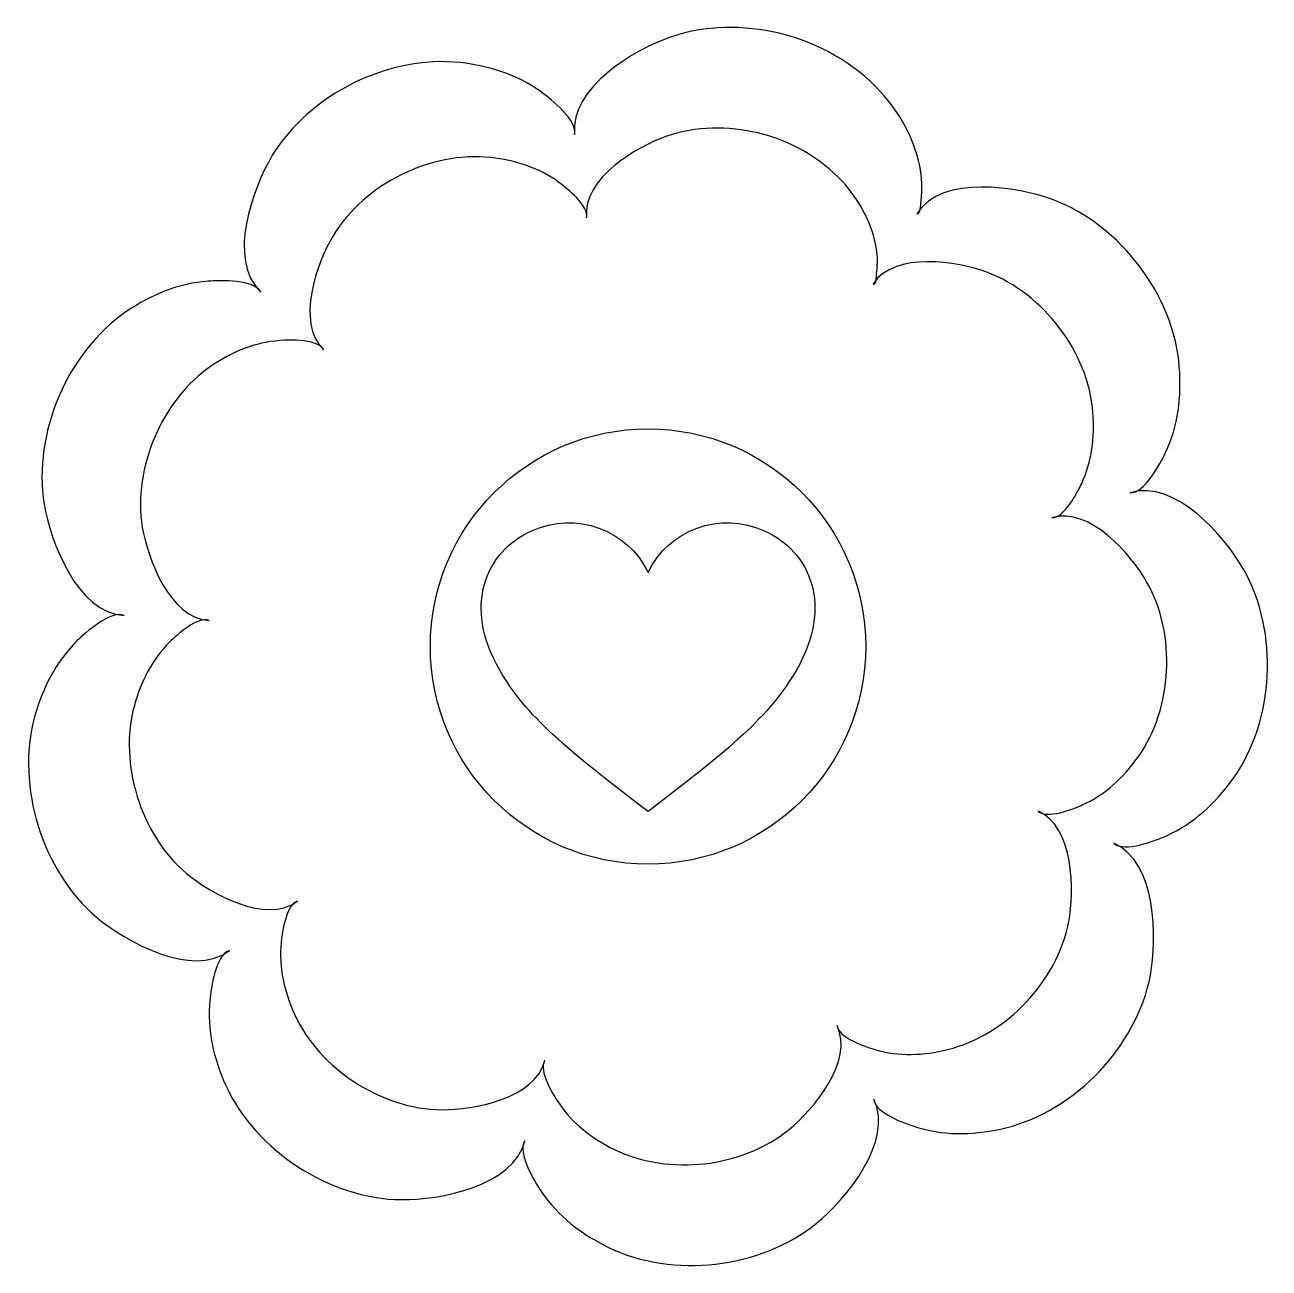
# Model space of a CAD drawing. Header units: centimetres. Extents: x -9.8 to 9.8, y -9.8 to 9.8.
import ezdxf

# ---------------------------------------------------------------- set-up
doc = ezdxf.new("R2010")
doc.units = ezdxf.units.CM
doc.header["$MEASUREMENT"] = 0
doc.layers.add('Camada 1', color=7, linetype='Continuous')

msp = doc.modelspace()

# ---------------------------------------------------------------- linework, layer by layer
at = {"layer": 'Camada 1'}
for points, knots in [([(7.31388, -3.08857), (7.99415, -3.38694), (7.9951, -4.59159), (7.89057, -5.16386), (7.89057, -5.16386), (7.78479, -5.72697), (7.47785, -6.26463), (7.08698, -6.67987), (7.08698, -6.67987), (6.69608, -7.09148), (6.17488, -7.42258), (5.61875, -7.56191), (5.61875, -7.56191), (5.16539, -7.67229), (4.70602, -7.69333), (4.25472, -7.56207), (4.25472, -7.56207), (4.07901, -7.50799), (3.5591, -7.335), (3.54455, -7.11201), (3.54455, -7.11201), (3.87031, -7.77585), (3.09703, -8.69316), (2.64558, -9.0594), (2.64558, -9.0594), (2.20108, -9.42659), (1.62281, -9.63593), (1.05684, -9.70424), (1.05684, -9.70424), (0.49738, -9.76591), (-0.11632, -9.68985), (-0.63102, -9.43577), (-0.63102, -9.43577), (-1.04644, -9.22924), (-1.41472, -8.95441), (-1.6761, -8.56368), (-1.6761, -8.56368), (-1.78127, -8.40919), (-2.06099, -7.95093), (-1.93574, -7.76527), (-1.93574, -7.76527), (-2.10542, -8.48351), (-3.28742, -8.6965), (-3.86715, -8.69033), (-3.86715, -8.69033), (-4.44132, -8.68811), (-5.02087, -8.48475), (-5.49809, -8.17624), (-5.49809, -8.17624), (-5.97421, -7.86488), (-6.39672, -7.41847), (-6.63138, -6.89603), (-6.63138, -6.89603), (-6.82273, -6.47177), (-6.92914, -6.02156), (-6.88218, -5.55507), (-6.88218, -5.55507), (-6.86699, -5.37372), (-6.78794, -4.83559), (-6.57352, -4.77788), (-6.57352, -4.77788), (-7.16762, -5.22111), (-8.21253, -4.62908), (-8.65828, -4.2562), (-8.65828, -4.2562), (-9.09569, -3.88698), (-9.41163, -3.35943), (-9.57987, -2.81642), (-9.57987, -2.81642), (-9.7478, -2.27183), (-9.78767, -1.65622), (-9.63443, -1.1061), (-9.63443, -1.1061), (-9.51031, -0.65811), (-9.3033, -0.24446), (-8.96982, 0.08651), (-8.96982, 0.08651), (-8.84174, 0.21348), (-8.42996, 0.58004), (-8.22867, 0.48783), (-8.22867, 0.48783), (-8.97093, 0.52831), (-9.38712, 1.65721), (-9.48518, 2.23405), (-9.48518, 2.23405), (-9.58006, 2.79669), (-9.47806, 3.40642), (-9.25306, 3.92953), (-9.25306, 3.92953), (-9.03089, 4.45089), (-8.65944, 4.94455), (-8.18742, 5.26589), (-8.18742, 5.26589), (-7.79732, 5.526), (-7.37668, 5.70785), (-6.90848, 5.73807), (-6.90848, 5.73807), (-6.7219, 5.75516), (-6.17886, 5.7659), (-6.0824, 5.56604), (-6.0824, 5.56604), (-6.62038, 6.07727), (-6.20464, 7.20709), (-5.90688, 7.70633), (-5.90688, 7.70633), (-5.61229, 8.19716), (-5.13774, 8.59612), (-4.6314, 8.8488), (-4.6314, 8.8488), (-4.12033, 9.10007), (-3.52023, 9.23623), (-2.95066, 9.17265), (-2.95066, 9.17265), (-2.48782, 9.12092), (-2.05044, 8.98384), (-1.67188, 8.70727), (-1.67188, 8.70727), (-1.52543, 8.59958), (-1.09882, 8.25705), (-1.15417, 8.04391), (-1.15417, 8.04391), (-1.2386, 8.78191), (-0.19574, 9.38357), (0.35025, 9.57222), (0.35025, 9.57222), (0.89153, 9.76134), (1.50965, 9.76563), (2.0612, 9.6331), (2.0612, 9.6331), (2.66715, 9.48716), (3.23106, 9.17421), (3.65137, 8.71423), (3.65137, 8.71423), (3.95151, 8.38911), (4.17604, 7.98779), (4.26666, 7.55181), (4.26666, 7.55181), (4.30571, 7.37076), (4.31172, 7.18843), (4.28719, 7.00074), (4.28719, 7.00074), (4.27661, 6.93385), (4.29037, 6.79042), (4.21983, 6.79944), (4.21983, 6.79944), (4.62401, 7.42153), (5.81188, 7.2196), (6.35332, 7.02145), (6.35332, 7.02145), (6.89603, 6.82015), (7.37056, 6.43352), (7.71338, 5.97844), (7.71338, 5.97844), (8.06062, 5.52793), (8.30226, 4.96199), (8.34462, 4.39065), (8.34462, 4.39065), (8.3791, 3.92496), (8.328, 3.47003), (8.12734, 3.04593), (8.12734, 3.04593), (8.04908, 2.87816), (7.79177, 2.39807), (7.57134, 2.41545), (7.57134, 2.41545), (8.27852, 2.634), (9.06314, 1.7219), (9.35125, 1.21461), (9.35125, 1.21461), (9.63824, 0.7173), (9.75479, 0.11135), (9.72569, -0.45872), (9.72569, -0.45872), (9.69611, -1.02863), (9.5209, -1.61828), (9.18488, -2.08366), (9.18488, -2.08366), (8.9099, -2.46114), (8.57703, -2.77785), (8.14393, -2.97282), (8.14393, -2.97282), (7.97436, -3.04949), (7.47911, -3.24529), (7.31388, -3.08857)], [0, 0, 0, 0, 0.0212766, 0.0212766, 0.0212766, 0.0212766, 0.04255319, 0.04255319, 0.04255319, 0.04255319, 0.06382979, 0.06382979, 0.06382979, 0.06382979, 0.08510638, 0.08510638, 0.08510638, 0.08510638, 0.10638298, 0.10638298, 0.10638298, 0.10638298, 0.12765957, 0.12765957, 0.12765957, 0.12765957, 0.14893617, 0.14893617, 0.14893617, 0.14893617, 0.17021277, 0.17021277, 0.17021277, 0.17021277, 0.19148936, 0.19148936, 0.19148936, 0.19148936, 0.21276596, 0.21276596, 0.21276596, 0.21276596, 0.23404255, 0.23404255, 0.23404255, 0.23404255, 0.25531915, 0.25531915, 0.25531915, 0.25531915, 0.27659574, 0.27659574, 0.27659574, 0.27659574, 0.29787234, 0.29787234, 0.29787234, 0.29787234, 0.31914894, 0.31914894, 0.31914894, 0.31914894, 0.34042553, 0.34042553, 0.34042553, 0.34042553, 0.36170213, 0.36170213, 0.36170213, 0.36170213, 0.38297872, 0.38297872, 0.38297872, 0.38297872, 0.40425532, 0.40425532, 0.40425532, 0.40425532, 0.42553191, 0.42553191, 0.42553191, 0.42553191, 0.44680851, 0.44680851, 0.44680851, 0.44680851, 0.46808511, 0.46808511, 0.46808511, 0.46808511, 0.4893617, 0.4893617, 0.4893617, 0.4893617, 0.5106383, 0.5106383, 0.5106383, 0.5106383, 0.53191489, 0.53191489, 0.53191489, 0.53191489, 0.55319149, 0.55319149, 0.55319149, 0.55319149, 0.57446809, 0.57446809, 0.57446809, 0.57446809, 0.59574468, 0.59574468, 0.59574468, 0.59574468, 0.61702128, 0.61702128, 0.61702128, 0.61702128, 0.63829787, 0.63829787, 0.63829787, 0.63829787, 0.65957447, 0.65957447, 0.65957447, 0.65957447, 0.68085106, 0.68085106, 0.68085106, 0.68085106, 0.70212766, 0.70212766, 0.70212766, 0.70212766, 0.72340426, 0.72340426, 0.72340426, 0.72340426, 0.74468085, 0.74468085, 0.74468085, 0.74468085, 0.76595745, 0.76595745, 0.76595745, 0.76595745, 0.78723404, 0.78723404, 0.78723404, 0.78723404, 0.80851064, 0.80851064, 0.80851064, 0.80851064, 0.82978723, 0.82978723, 0.82978723, 0.82978723, 0.85106383, 0.85106383, 0.85106383, 0.85106383, 0.87234043, 0.87234043, 0.87234043, 0.87234043, 0.89361702, 0.89361702, 0.89361702, 0.89361702, 0.91489362, 0.91489362, 0.91489362, 0.91489362, 0.93617021, 0.93617021, 0.93617021, 0.93617021, 0.95744681, 0.95744681, 0.95744681, 0.95744681, 1, 1, 1, 1]), ([(6.12489, -2.5865), (6.69478, -2.83619), (6.69573, -3.8452), (6.60813, -4.32465), (6.60813, -4.32465), (6.51928, -4.79571), (6.26248, -5.24606), (5.93482, -5.59362), (5.93482, -5.59362), (5.6075, -5.93882), (5.17107, -6.21603), (4.7052, -6.33257), (4.7052, -6.33257), (4.32571, -6.42507), (3.94114, -6.44245), (3.56321, -6.33305), (3.56321, -6.33305), (3.41613, -6.28752), (2.98065, -6.14268), (2.96864, -5.95591), (2.96864, -5.95591), (3.24127, -6.51175), (2.59354, -7.27978), (2.21564, -7.58672), (2.21564, -7.58672), (1.8434, -7.89427), (1.35921, -8.0698), (0.88513, -8.12671), (0.88513, -8.12671), (0.41676, -8.17844), (-0.09716, -8.11438), (-0.52854, -7.90171), (-0.52854, -7.90171), (-0.8761, -7.72886), (-1.18479, -7.49893), (-1.40362, -7.1713), (-1.40362, -7.1713), (-1.49154, -7.0421), (-1.72588, -6.65848), (-1.62121, -6.50272), (-1.62121, -6.50272), (-1.76289, -7.10425), (-2.7531, -7.28263), (-3.23856, -7.27755), (-3.23856, -7.27755), (-3.71926, -7.27583), (-4.20442, -7.10533), (-4.60415, -6.84697), (-4.60415, -6.84697), (-5.00296, -6.58638), (-5.35684, -6.21242), (-5.55324, -5.77485), (-5.55324, -5.77485), (-5.7136, -5.41986), (-5.80277, -5.04254), (-5.76324, -4.65212), (-5.76324, -4.65212), (-5.75059, -4.50017), (-5.6845, -4.04935), (-5.50485, -4.00124), (-5.50485, -4.00124), (-6.00232, -4.37221), (-6.8774, -3.87665), (-7.2506, -3.56417), (-7.2506, -3.56417), (-7.61684, -3.255), (-7.88153, -2.8132), (-8.02257, -2.35844), (-8.02257, -2.35844), (-8.16301, -1.90256), (-8.19651, -1.38705), (-8.06813, -0.92641), (-8.06813, -0.92641), (-7.96407, -0.55086), (-7.79077, -0.20455), (-7.51118, 0.07234), (-7.51118, 0.07234), (-7.40429, 0.17844), (-7.05956, 0.48583), (-6.89068, 0.40868), (-6.89068, 0.40868), (-7.51245, 0.44252), (-7.86064, 1.38764), (-7.94319, 1.87074), (-7.94319, 1.87074), (-8.02257, 2.34228), (-7.93687, 2.8524), (-7.74869, 3.29057), (-7.74869, 3.29057), (-7.5624, 3.72732), (-7.25151, 4.14099), (-6.85622, 4.40981), (-6.85622, 4.40981), (-6.52951, 4.62756), (-6.17754, 4.77999), (-5.78537, 4.80512), (-5.78537, 4.80512), (-5.62913, 4.81935), (-5.17405, 4.82838), (-5.09341, 4.66108), (-5.09341, 4.66108), (-5.54407, 5.08931), (-5.19557, 6.03538), (-4.94667, 6.45363), (-4.94667, 6.45363), (-4.7, 6.86445), (-4.30244, 7.19856), (-3.87836, 7.41015), (-3.87836, 7.41015), (-3.45048, 7.62078), (-2.94793, 7.73479), (-2.4707, 7.68167), (-2.4707, 7.68167), (-2.08327, 7.63804), (-1.71706, 7.52353), (-1.39985, 7.29189), (-1.39985, 7.29189), (-1.27745, 7.20127), (-0.92008, 6.91459), (-0.96625, 6.73637), (-0.96625, 6.73637), (-1.0374, 7.35401), (-0.16361, 7.85828), (0.2934, 8.01642), (0.2934, 8.01642), (0.7466, 8.1744), (1.26463, 8.17835), (1.72636, 8.06703), (1.72636, 8.06703), (2.23399, 7.94495), (2.70585, 7.68278), (3.05782, 7.29773), (3.05782, 7.29773), (3.30923, 7.02526), (3.4974, 6.6894), (3.57331, 6.32427), (3.57331, 6.32427), (3.60585, 6.17277), (3.61093, 6.01955), (3.5904, 5.86252), (3.5904, 5.86252), (3.58154, 5.80638), (3.59294, 5.68636), (3.53378, 5.69411), (3.53378, 5.69411), (3.8725, 6.21515), (4.86712, 6.04627), (5.32096, 5.88006), (5.32096, 5.88006), (5.77509, 5.71149), (6.17234, 5.38764), (6.45981, 5.00641), (6.45981, 5.00641), (6.75075, 4.62911), (6.95286, 4.15535), (6.98829, 3.67701), (6.98829, 3.67701), (7.01705, 3.28675), (6.97437, 2.90583), (6.8061, 2.55065), (6.8061, 2.55065), (6.74064, 2.41024), (6.52559, 2.0086), (6.34057, 2.02265), (6.34057, 2.02265), (6.93295, 2.20561), (7.59012, 1.44215), (7.83142, 1.01726), (7.83142, 1.01726), (8.07179, 0.60044), (8.16921, 0.09315), (8.14485, -0.38408), (8.14485, -0.38408), (8.11987, -0.86163), (7.97343, -1.35481), (7.69199, -1.74526), (7.69199, -1.74526), (7.46175, -2.06104), (7.1828, -2.32621), (6.82006, -2.48956), (6.82006, -2.48956), (6.678, -2.55361), (6.2634, -2.71758), (6.12489, -2.5865)], [0, 0, 0, 0, 0.0212766, 0.0212766, 0.0212766, 0.0212766, 0.04255319, 0.04255319, 0.04255319, 0.04255319, 0.06382979, 0.06382979, 0.06382979, 0.06382979, 0.08510638, 0.08510638, 0.08510638, 0.08510638, 0.10638298, 0.10638298, 0.10638298, 0.10638298, 0.12765957, 0.12765957, 0.12765957, 0.12765957, 0.14893617, 0.14893617, 0.14893617, 0.14893617, 0.17021277, 0.17021277, 0.17021277, 0.17021277, 0.19148936, 0.19148936, 0.19148936, 0.19148936, 0.21276596, 0.21276596, 0.21276596, 0.21276596, 0.23404255, 0.23404255, 0.23404255, 0.23404255, 0.25531915, 0.25531915, 0.25531915, 0.25531915, 0.27659574, 0.27659574, 0.27659574, 0.27659574, 0.29787234, 0.29787234, 0.29787234, 0.29787234, 0.31914894, 0.31914894, 0.31914894, 0.31914894, 0.34042553, 0.34042553, 0.34042553, 0.34042553, 0.36170213, 0.36170213, 0.36170213, 0.36170213, 0.38297872, 0.38297872, 0.38297872, 0.38297872, 0.40425532, 0.40425532, 0.40425532, 0.40425532, 0.42553191, 0.42553191, 0.42553191, 0.42553191, 0.44680851, 0.44680851, 0.44680851, 0.44680851, 0.46808511, 0.46808511, 0.46808511, 0.46808511, 0.4893617, 0.4893617, 0.4893617, 0.4893617, 0.5106383, 0.5106383, 0.5106383, 0.5106383, 0.53191489, 0.53191489, 0.53191489, 0.53191489, 0.55319149, 0.55319149, 0.55319149, 0.55319149, 0.57446809, 0.57446809, 0.57446809, 0.57446809, 0.59574468, 0.59574468, 0.59574468, 0.59574468, 0.61702128, 0.61702128, 0.61702128, 0.61702128, 0.63829787, 0.63829787, 0.63829787, 0.63829787, 0.65957447, 0.65957447, 0.65957447, 0.65957447, 0.68085106, 0.68085106, 0.68085106, 0.68085106, 0.70212766, 0.70212766, 0.70212766, 0.70212766, 0.72340426, 0.72340426, 0.72340426, 0.72340426, 0.74468085, 0.74468085, 0.74468085, 0.74468085, 0.76595745, 0.76595745, 0.76595745, 0.76595745, 0.78723404, 0.78723404, 0.78723404, 0.78723404, 0.80851064, 0.80851064, 0.80851064, 0.80851064, 0.82978723, 0.82978723, 0.82978723, 0.82978723, 0.85106383, 0.85106383, 0.85106383, 0.85106383, 0.87234043, 0.87234043, 0.87234043, 0.87234043, 0.89361702, 0.89361702, 0.89361702, 0.89361702, 0.91489362, 0.91489362, 0.91489362, 0.91489362, 0.93617021, 0.93617021, 0.93617021, 0.93617021, 0.95744681, 0.95744681, 0.95744681, 0.95744681, 1, 1, 1, 1]), ([(0.00008, -3.41922), (1.88844, -3.41922), (3.41929, -1.88837), (3.41929, 0.00002), (3.41929, 0.00002), (3.41929, 1.88841), (1.88844, 3.41923), (0.00008, 3.41923), (0.00008, 3.41923), (-1.8883, 3.41923), (-3.41916, 1.88838), (-3.41916, 0.00002), (-3.41916, 0.00002), (-3.41916, -1.88834), (-1.8883, -3.41922), (0.00008, -3.41922)], [0, 0, 0, 0, 0.2, 0.2, 0.2, 0.2, 0.4, 0.4, 0.4, 0.4, 0.6, 0.6, 0.6, 0.6, 1, 1, 1, 1]), ([(0.00024, -2.59158), (1.27286, -1.62731), (1.9185, -1.08586), (2.33027, -0.37143), (2.33027, -0.37143), (2.91045, 0.63412), (2.55845, 1.48563), (1.82502, 1.81898), (1.82502, 1.81898), (1.13528, 2.13082), (0.31885, 1.83795), (0.00022, 1.16258), (0.00022, 1.16258), (-0.31905, 1.83796), (-1.13593, 2.1308), (-1.82665, 1.81898), (-1.82665, 1.81898), (-2.5591, 1.48563), (-2.90967, 0.63412), (-2.33044, -0.37143), (-2.33044, -0.37143), (-1.91916, -1.08586), (-1.27302, -1.62728), (0.00024, -2.59158)], [0, 0, 0, 0, 0.14285714, 0.14285714, 0.14285714, 0.14285714, 0.28571429, 0.28571429, 0.28571429, 0.28571429, 0.42857143, 0.42857143, 0.42857143, 0.42857143, 0.57142857, 0.57142857, 0.57142857, 0.57142857, 0.71428571, 0.71428571, 0.71428571, 0.71428571, 1, 1, 1, 1])]:
    msp.add_open_spline(points, degree=3, knots=knots, dxfattribs=at)

doc.saveas('drawing.dxf')
